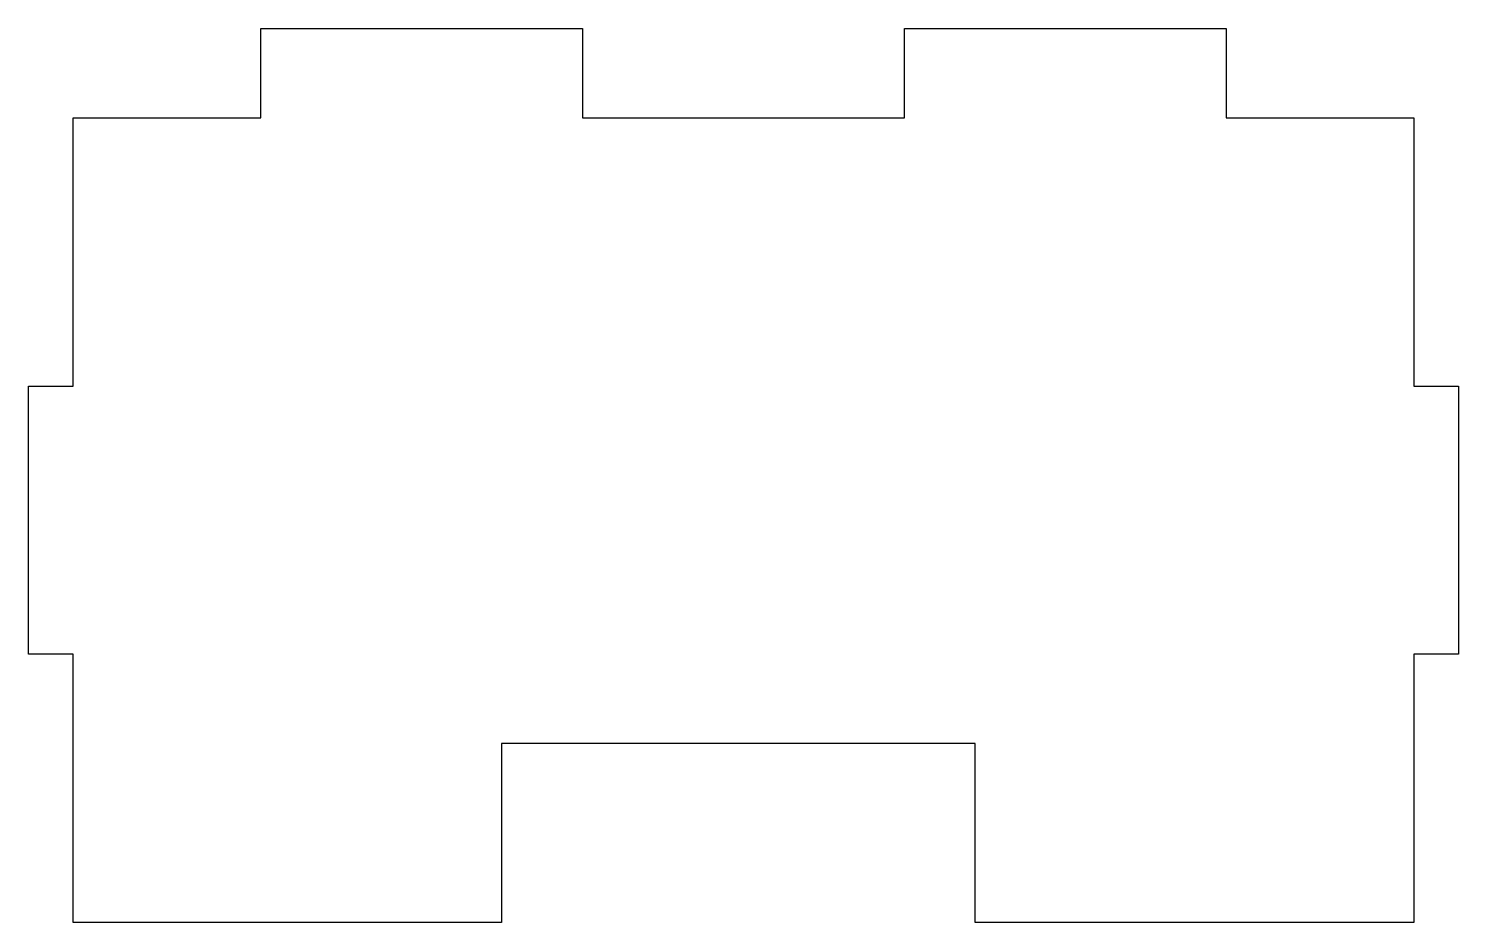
# Model space of a CAD drawing. Header units: millimetres. Extents: x 10 to 170, y -100 to 0.
import ezdxf

# ---------------------------------------------------------------- set-up
doc = ezdxf.new("R2010")
doc.units = ezdxf.units.MM
doc.layers.get('0').update_dxf_attribs({"linetype": 'CONTINUOUS'})

msp = doc.modelspace()

# ---------------------------------------------------------------- linework, layer by layer
msp.add_lwpolyline([(36, -10), (36, 0), (72, 0), (72, -10), (108, -10), (108, 0), (144.01, 0), (144.01, -10), (165, -10), (165, -40), (170, -40), (170, -70), (165, -70), (165, -100), (115.93, -100), (115.93, -80), (62.91, -80), (62.91, -100), (15, -100), (15, -70), (10, -70), (10, -40), (15, -40), (15, -10)], close=True)

doc.saveas('drawing.dxf')
